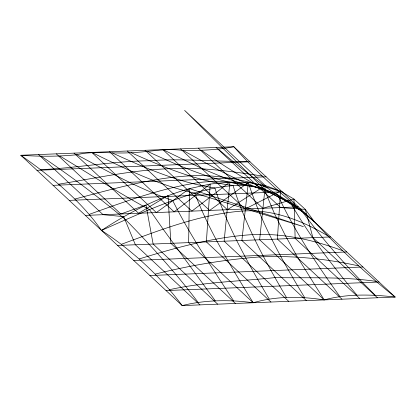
<?xml version="1.0" encoding="UTF-8"?>
<svg xmlns="http://www.w3.org/2000/svg" width="416" height="416" viewBox="0 0 416 416"><rect width="100%" height="100%" fill="white"/><g stroke="black" fill="none" stroke-linecap="round" stroke-linejoin="round"><path stroke-width="0.62" d="M189.498 188.604C158.064 197.553 128.721 212.534 101.488 230.433C132.064 216.83 162.692 203.091 194.683 193.097L303.373 226.621L189.498 188.604L188.635 242.622L253.183 302.749C276.229 296.005 300.633 296.234 324.194 299.905C347.329 293.628 371.592 294.362 395.2 297.06L233.823 146.739L20.8 155.272L182.177 305.594L395.2 297.06C366.324 274.232 339.685 248.726 314.512 221.9C286.504 198.099 258.154 174.413 233.823 146.739C217.1 149.984 200.039 150.675 183.035 150.452C165.578 147.987 148.46 152.095 131.056 152.672C112.939 154.014 94.624 150.498 76.762 154.726C58.167 156.671 39.437 156.562 20.8 155.272C50.913 176.462 80.252 199.976 101.488 230.433C132.491 250.562 159.988 276.011 182.177 305.594C205.374 299.811 229.58 299.562 253.183 302.749C231.525 267.431 209.55 231.946 194.683 193.097C158.413 185.193 124.946 168.615 91.806 152.428L156.359 212.555L189.498 188.604L210.22 184.054L229.913 182.021L248.352 182.525L265.304 185.567L280.566 191.105L293.961 199.077L305.323 209.383L314.512 221.9L302.614 211.905L290.451 202.644L277.748 194.813L264.176 189.041L242.715 183.914L222.269 176.977L202.566 168.792L162.817 149.583L227.365 209.711L265.304 185.567L184.616 110.406L264.176 189.041L274.336 213.372L285.511 235.893L297.513 257.234L324.194 299.905L259.641 239.777L265.304 185.567M121.373 244.296C160.493 229.902 200.086 214.334 242.029 211.068C272.714 208.879 302.073 220.522 327.974 235.966M89.232 214.354C123.027 202.285 156.926 189.706 192.426 183.617C221.369 178.173 250.786 183.856 277.748 194.813C294.362 231.067 316.737 264.212 339.877 296.551M139.204 258.924C176.098 247.66 213.637 237.073 252.314 234.624C283.239 232.991 313.82 240.032 342.664 250.708M74.896 199.025C112.502 189.14 150.223 178.058 189.254 175.885C219.695 174.075 249.725 181.064 278.356 190.809M194.683 193.097C217.084 186.503 241.311 181.948 264.176 189.041M155.199 274.108C190.689 265.221 226.928 259.137 263.442 256.682C295.412 255.705 327.449 258.976 358.665 265.902M169.499 289.692C204.162 281.923 239.798 281.408 274.981 277.597C308.703 278.221 342.612 276.448 376.111 281.382M58.677 184.194C95.326 178.225 131.784 170.134 169.005 168.714C200.252 166.899 231.327 171.366 262.142 175.989M40.654 169.671C77.074 167.996 113.038 161.086 149.547 160.758C182.125 158.226 214.677 161.85 247.265 161.366M36.936 170.305L249.964 161.772M53.076 185.338L266.1 176.8M69.212 200.372L282.235 191.833M85.348 215.4L298.376 206.866M117.624 245.466L330.652 236.933M133.765 260.499L346.788 251.961M149.9 275.527L362.924 266.994M166.036 290.56L379.064 282.027M131.056 152.672C163.696 167.232 197.22 181.293 233.033 185.427C245.31 225.113 265.439 261.659 286.364 297.336M112.388 152.979C145.231 167.986 178.802 182.738 214.833 187.923C227.62 227.344 248.212 263.51 269.188 299.036M147.878 151.554C180.32 166.566 213.642 181.111 249.392 185.817C262.449 225.503 283.083 262.038 304.678 297.612M76.762 154.726C107.994 171.444 139.069 188.947 172.687 200.491C190.174 235.57 212.259 268.034 233.605 300.825M295.833 206.024C263.151 189.654 231.327 171.558 201.505 150.337M183.035 150.452L218.733 170.154L237.583 179.462L270.889 193.216L290.451 202.644C309.332 235.669 332.597 265.876 356.876 295.069M59.868 156.031C89.669 173.992 118.794 193.128 149.484 209.565L163.124 229.154L215.244 300.763M41.226 156.26C70.512 175.833 98.639 197.096 125.627 219.731C151.31 245.892 176.046 273.052 198.094 302.385M218.39 149.152C244.91 172.068 273.083 193.029 302.614 211.905C324.314 241.774 349.055 269.303 375.258 295.272M216.07 147.451L280.623 207.579L305.323 209.383L312.9 237.64L377.447 297.768M198.323 148.158L262.87 208.291L293.961 199.077L295.147 238.352L359.694 298.48M180.57 148.871L245.118 208.998L280.566 191.105L277.394 239.065L341.942 299.192M145.064 150.296L209.612 210.423L248.352 182.525L241.888 240.484L306.441 300.617M127.312 151.008L191.864 211.136L229.913 182.021L224.136 241.197L288.688 301.324M109.559 151.715L174.112 211.843L210.22 184.054L206.388 241.909L270.936 302.037M74.058 153.14L138.606 213.268L168.002 195.614L170.882 243.334L235.43 303.462M56.306 153.852L120.853 213.98L145.99 205.005L153.13 244.041L217.677 304.169M38.553 154.56L103.1 214.692L123.729 216.658L135.377 244.754L199.93 304.881"/></g></svg>
